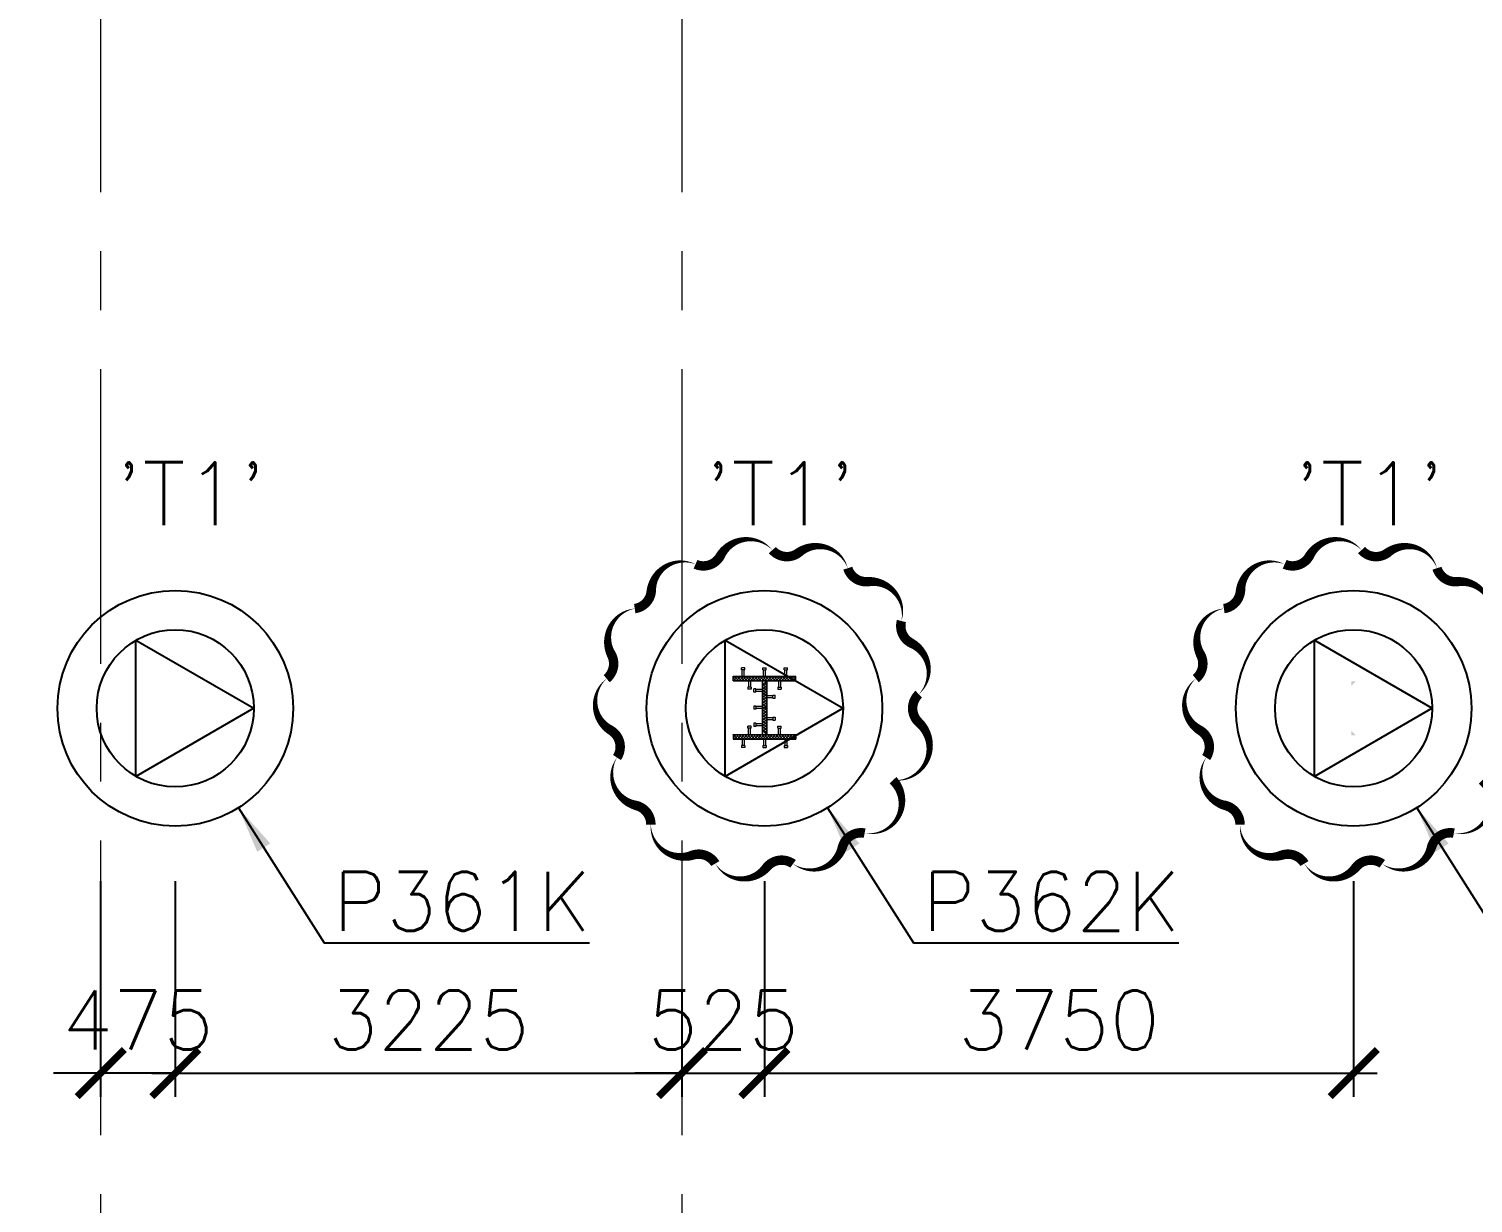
# Model space of a CAD drawing. Header units: millimetres. Extents: x -346728 to 1320345, y -537202 to -385966.
# Drawn here: x 157182 to 166374, y -499515 to -492045 of the extents above; entities that cross this region are included whole.
import ezdxf

# ---------------------------------------------------------------- set-up
doc = ezdxf.new("R2010")
doc.units = ezdxf.units.MM
doc.header["$LTSCALE"] = 100
doc.linetypes.add('X1326_GLB$0$CENTER', pattern=[2, 1.25, -0.25, 0.25, -0.25])
doc.layers.add('CL load', color=1, linetype='Continuous', plot=False)
for name, color, linetype in [('hach', 253, 'Continuous'), ('PILE MARK', 8, 'Continuous'), ('PL', 3, 'Continuous'), ('PLT', 6, 'Continuous')]:
    doc.layers.add(name, color=color, linetype=linetype)
for name, color, linetype, lineweight in [('KCMANH', 8, 'Continuous', 13), ('KINGPOST', 5, 'Continuous', 20), ('X1326_GLB$0$A-tim', 8, 'X1326_GLB$0$CENTER', 9)]:
    doc.layers.add(name, color=color, linetype=linetype, lineweight=lineweight)
doc.styles.add('simplex', font='simplex.shx')
doc.dimstyles.new('100', dxfattribs={"dimscale": 150, "dimtxt": 2.5, "dimasz": 2, "dimexe": 1, "dimexo": 1, "dimgap": 1, "dimtad": 1, "dimdec": 0, "dimzin": 0, "dimdsep": 46, "dimtxsty": 'simplex', "dimblk": 'ARCHTICK', "dimcen": 1, "dimdle": 1, "dimclrd": 256, "dimclre": 256, "dimclrt": 6, "dimadec": 0, "dimazin": 0, "dimtfac": 1, "dimtdec": 0, "dimtix": 1, "dimtmove": 2, "dimatfit": 3, "dimfxl": 1, "dimtolj": 1, "dimtzin": 0, "dimarcsym": 0})
pattern_1 = [(45, (188543.33, 11377564.439), (-8.980256121, 8.980256121), []), (135, (188543.33, 11377564.439), (-8.980256121, -8.980256121), [])]

# ---------------------------------------------------------------- blocks, each defined once
blk = doc.blocks.new('_ArchTick')
at = {"color": 0, "linetype": 'ByBlock', "const_width": 0.15}
blk.add_lwpolyline([(-0.5, -0.5), (0.5, 0.5)], dxfattribs=at)
blk = doc.blocks.new('*D506')
at = {"layer": 'CL load', "lineweight": -2, "transparency": 16777216}
for p, q in [((157638.6, -497467.1), (157638.6, -498837.8)), ((158113.7, -497467.1), (158113.7, -498837.8)), ((157638.6, -498687.8), (157338.6, -498687.8)), ((158113.7, -498687.8), (157638.6, -498687.8)), ((158113.7, -498687.8), (158413.7, -498687.8))]:
    blk.add_line(p, q, dxfattribs=at)
at = {"layer": 'DEFPOINTS', "color": 0, "transparency": 16777216}
for p in [(157638.6, -497317.1, 0), (158113.7, -497317.1, 0), (157638.6, -498687.8)]:
    blk.add_point(p, dxfattribs=at)
at = {"layer": 'CL load', "lineweight": -2, "transparency": 16777216, "xscale": 300, "yscale": 300, "zscale": 300}
blk.add_blockref('_ArchTick', (157638.6, -498687.8), dxfattribs=at)
at = {"layer": 'CL load', "lineweight": -2, "transparency": 16777216, "xscale": 300, "yscale": 300, "zscale": 300, "rotation": 180}
blk.add_blockref('_ArchTick', (158113.7, -498687.8), dxfattribs=at)
at = {"layer": 'CL load', "color": 6, "transparency": 16777216, "insert": (157876.2, -498350.3), "char_height": 375, "attachment_point": 5, "style": 'simplex'}
blk.add_mtext('\\A1;475', dxfattribs=at)
blk = doc.blocks.new('*D507')
at = {"layer": 'CL load', "lineweight": -2, "transparency": 16777216}
for p, q in [((158113.7, -497467.1), (158113.7, -498837.8)), ((161338.6, -498164.6), (161338.6, -498837.8)), ((157963.7, -498687.8), (161488.6, -498687.8))]:
    blk.add_line(p, q, dxfattribs=at)
at = {"layer": 'DEFPOINTS', "color": 0, "transparency": 16777216}
for p in [(158113.7, -497317.1, 0), (161338.6, -498014.6, 0), (161338.6, -498687.8)]:
    blk.add_point(p, dxfattribs=at)
at = {"layer": 'CL load', "lineweight": -2, "transparency": 16777216, "xscale": 300, "yscale": 300, "zscale": 300, "rotation": 180}
blk.add_blockref('_ArchTick', (158113.7, -498687.8), dxfattribs=at)
at = {"layer": 'CL load', "lineweight": -2, "transparency": 16777216, "xscale": 300, "yscale": 300, "zscale": 300}
blk.add_blockref('_ArchTick', (161338.6, -498687.8), dxfattribs=at)
at = {"layer": 'CL load', "color": 6, "transparency": 16777216, "insert": (159726.2, -498350.3), "char_height": 375, "attachment_point": 5, "style": 'simplex'}
blk.add_mtext('\\A1;3225', dxfattribs=at)
blk = doc.blocks.new('*D508')
at = {"layer": 'CL load', "lineweight": -2, "transparency": 16777216}
for p, q in [((161863.7, -497467.1), (161863.7, -498837.8)), ((161338.6, -498164.6), (161338.6, -498837.8)), ((161338.6, -498687.8), (161038.6, -498687.8)), ((161338.6, -498687.8), (161863.7, -498687.8)), ((161863.7, -498687.8), (162163.7, -498687.8))]:
    blk.add_line(p, q, dxfattribs=at)
at = {"layer": 'DEFPOINTS', "color": 0, "transparency": 16777216}
for p in [(161863.7, -497317.1), (161338.6, -498014.6, 0), (161863.7, -498687.8)]:
    blk.add_point(p, dxfattribs=at)
at = {"layer": 'CL load', "lineweight": -2, "transparency": 16777216, "xscale": 300, "yscale": 300, "zscale": 300}
blk.add_blockref('_ArchTick', (161338.6, -498687.8), dxfattribs=at)
at = {"layer": 'CL load', "lineweight": -2, "transparency": 16777216, "xscale": 300, "yscale": 300, "zscale": 300, "rotation": 180}
blk.add_blockref('_ArchTick', (161863.7, -498687.8), dxfattribs=at)
at = {"layer": 'CL load', "color": 6, "transparency": 16777216, "insert": (161601.2, -498350.3), "char_height": 375, "attachment_point": 5, "style": 'simplex'}
blk.add_mtext('\\A1;525', dxfattribs=at)
blk = doc.blocks.new('*D509')
at = {"layer": 'CL load', "lineweight": -2, "transparency": 16777216}
for p, q in [((161863.7, -497467.1), (161863.7, -498837.8)), ((165613.7, -497467.1), (165613.7, -498837.8)), ((161713.7, -498687.8), (165763.7, -498687.8))]:
    blk.add_line(p, q, dxfattribs=at)
at = {"layer": 'DEFPOINTS', "color": 0, "transparency": 16777216}
for p in [(161863.7, -497317.1), (165613.7, -497317.1), (165613.7, -498687.8)]:
    blk.add_point(p, dxfattribs=at)
at = {"layer": 'CL load', "lineweight": -2, "transparency": 16777216, "xscale": 300, "yscale": 300, "zscale": 300, "rotation": 180}
blk.add_blockref('_ArchTick', (161863.7, -498687.8), dxfattribs=at)
at = {"layer": 'CL load', "lineweight": -2, "transparency": 16777216, "xscale": 300, "yscale": 300, "zscale": 300}
blk.add_blockref('_ArchTick', (165613.7, -498687.8), dxfattribs=at)
at = {"layer": 'CL load', "color": 6, "transparency": 16777216, "insert": (163738.7, -498350.3), "char_height": 375, "attachment_point": 5, "style": 'simplex'}
blk.add_mtext('\\A1;3750', dxfattribs=at)
blk = doc.blocks.new('LVL-KHUNGTEN')
blk.add_lwpolyline([(61072.9, 41092.8), (119123.5, 41092.8), (119123.5, 61.9), (61072.9, 61.9)], close=True)
blk = doc.blocks.new('KP50')
at = {"ltscale": 0.1}
h = blk.add_hatch(color=6, dxfattribs=at)
h.dxf.hatch_style = 1
h.paths.add_polyline_path([(14.4, 171.2), (-14.4, 171.2), (-14.4, 142.4)])
h.paths.add_polyline_path([(-14.4, -142.4), (-14.4, -171.2), (14.4, -171.2)])
at = {"layer": 'KCMANH', "linetype": 'ByBlock'}
h = blk.add_hatch(dxfattribs=at)
h.set_pattern_fill('ANSI37', color=6, scale=4, style=0)
h.set_pattern_definition(pattern_1)
h.paths.add_polyline_path([(-200, 200), (-200, 171.2), (200, 171.2), (200, 200)])
h = blk.add_hatch(dxfattribs=at)
h.set_pattern_fill('ANSI37', color=6, scale=4, style=0)
h.set_pattern_definition([(45, (188728.93, 11377564.439), (-8.980256121, 8.980256121), []), (135, (188728.93, 11377564.439), (-8.980256121, -8.980256121), [])])
h.paths.add_polyline_path([(14.4, 171.2), (-14.4, 142.4), (-14.4, -142.4), (14.4, -171.2)])
h = blk.add_hatch(dxfattribs=at)
h.set_pattern_fill('ANSI37', color=6, scale=4, style=0)
h.set_pattern_definition(pattern_1)
h.paths.add_polyline_path([(-200, -171.2), (-200, -200), (200, -200), (200, -171.2)])
for p, q in [((-125.2, 252.8), (-146, 252.8)), ((-146, 240), (-146, 252.8)), ((-125.2, 240), (-146, 240)), ((-142, 200), (-142, 240)), ((-129.2, 200), (-129.2, 240)), ((-125.2, 240), (-125.2, 252.8)), ((-10.4, 252.8), (10.4, 252.8)), ((-10.4, 240), (-10.4, 252.8)), ((-10.4, 240), (10.4, 240)), ((-6.4, 200), (-6.4, 240)), ((6.4, 200), (6.4, 240)), ((10.4, 240), (10.4, 252.8)), ((125.2, 252.8), (146, 252.8)), ((125.2, 240), (125.2, 252.8)), ((125.2, 240), (146, 240)), ((129.2, 200), (129.2, 240)), ((142, 200), (142, 240)), ((146, 240), (146, 252.8)), ((-85.2, 131.2), (-106, 131.2)), ((-106, 131.2), (-106, 118.4)), ((-85.2, 118.4), (-106, 118.4)), ((-102, 171.2), (-102, 131.2)), ((-89.2, 171.2), (-89.2, 131.2)), ((-85.2, 131.2), (-85.2, 118.4)), ((-67.2, 99.6), (-67.2, 120.4)), ((-54.4, 120.4), (-67.2, 120.4)), ((-54.4, 99.6), (-67.2, 99.6)), ((-54.4, 99.6), (-54.4, 120.4)), ((-14.4, 116.4), (-54.4, 116.4)), ((-14.4, 103.6), (-54.4, 103.6)), ((85.2, 131.2), (106, 131.2)), ((85.2, 131.2), (85.2, 118.4)), ((85.2, 118.4), (106, 118.4)), ((89.2, 171.2), (89.2, 131.2)), ((102, 171.2), (102, 131.2)), ((106, 131.2), (106, 118.4)), ((-67.2, 10.4), (-67.2, -10.4)), ((-54.4, 10.4), (-67.2, 10.4)), ((-54.4, 10.4), (-54.4, -10.4)), ((-14.4, 6.4), (-54.4, 6.4)), ((14.4, 76.4), (54.4, 76.4)), ((14.4, 63.6), (54.4, 63.6)), ((54.4, 59.6), (54.4, 80.4)), ((54.4, 80.4), (67.2, 80.4)), ((54.4, 59.6), (67.2, 59.6)), ((67.2, 59.6), (67.2, 80.4)), ((-54.4, -10.4), (-67.2, -10.4)), ((-14.4, -6.4), (-54.4, -6.4)), ((14.4, -63.6), (54.4, -63.6)), ((14.4, -76.4), (54.4, -76.4)), ((54.4, -59.6), (54.4, -80.4)), ((54.4, -59.6), (67.2, -59.6)), ((54.4, -80.4), (67.2, -80.4)), ((67.2, -59.6), (67.2, -80.4)), ((-85.2, -118.4), (-106, -118.4)), ((-106, -131.2), (-106, -118.4)), ((-85.2, -131.2), (-106, -131.2)), ((-102, -171.2), (-102, -131.2)), ((-89.2, -171.2), (-89.2, -131.2)), ((-85.2, -131.2), (-85.2, -118.4)), ((-67.2, -99.6), (-67.2, -120.4)), ((-54.4, -99.6), (-67.2, -99.6)), ((-54.4, -120.4), (-67.2, -120.4)), ((-54.4, -99.6), (-54.4, -120.4)), ((-14.4, -103.6), (-54.4, -103.6)), ((-14.4, -116.4), (-54.4, -116.4)), ((85.2, -118.4), (106, -118.4)), ((85.2, -131.2), (85.2, -118.4)), ((85.2, -131.2), (106, -131.2)), ((89.2, -171.2), (89.2, -131.2)), ((102, -171.2), (102, -131.2)), ((106, -131.2), (106, -118.4)), ((-125.2, -240), (-146, -240)), ((-146, -240), (-146, -252.8)), ((-125.2, -252.8), (-146, -252.8)), ((-142, -200), (-142, -240)), ((-129.2, -200), (-129.2, -240)), ((-125.2, -240), (-125.2, -252.8)), ((-10.4, -240), (10.4, -240)), ((-10.4, -240), (-10.4, -252.8)), ((-10.4, -252.8), (10.4, -252.8)), ((-6.4, -200), (-6.4, -240)), ((6.4, -200), (6.4, -240)), ((10.4, -240), (10.4, -252.8)), ((125.2, -240), (146, -240)), ((125.2, -240), (125.2, -252.8)), ((125.2, -252.8), (146, -252.8)), ((129.2, -200), (129.2, -240)), ((142, -200), (142, -240)), ((146, -240), (146, -252.8))]:
    blk.add_line(p, q, dxfattribs=at)
at = {"layer": 'KINGPOST', "color": 6, "linetype": 'ByBlock'}
for p, q in [((-200, 200), (200, 200)), ((-200, 171.2), (-200, 200)), ((200, 171.2), (200, 200)), ((-200, 171.2), (200, 171.2)), ((-14.4, 171.2), (-14.4, -171.2)), ((-14.4, 142.4), (14.4, 171.2)), ((14.4, 171.2), (14.4, -171.2)), ((-200, -171.2), (200, -171.2)), ((-200, -171.2), (-200, -200)), ((-14.4, -142.4), (14.4, -171.2)), ((200, -171.2), (200, -200)), ((-200, -200), (200, -200))]:
    blk.add_line(p, q, dxfattribs=at)
blk.add_lwpolyline([(-14.4, 0), (14.4, 0)], dxfattribs=at)
blk = doc.blocks.new('B1 Kingpost Layout Plan1')
at = {"layer": 'KCMANH', "linetype": 'ByBlock'}
blk.add_blockref('KP50', (11500, -81596.9, 0), dxfattribs=at)

msp = doc.modelspace()

# ---------------------------------------------------------------- hatches: boundary and pattern name
at = {"ltscale": 0.1}
h = msp.add_hatch(color=6, dxfattribs=at)
h.dxf.hatch_style = 1
h.paths.add_polyline_path([(161878.1, -496195.9), (161849.3, -496195.9), (161849.3, -496224.7)])
h.paths.add_polyline_path([(161849.3, -496509.5), (161849.3, -496538.3), (161878.1, -496538.3)])
h = msp.add_hatch(color=6, dxfattribs=at)
h.dxf.hatch_style = 1
h.paths.add_polyline_path([(165628.1, -496195.9), (165599.3, -496195.9), (165599.3, -496224.7)])
h.paths.add_polyline_path([(165599.3, -496509.5), (165599.3, -496538.3), (165628.1, -496538.3)])
at = {"layer": 'hach'}
h = msp.add_hatch(dxfattribs=at)
h.set_pattern_fill('ANSI31', color=256, scale=70)
h.set_pattern_definition([(45, (121918.56, -508591.22), (-157.15448, 157.15448), [])])
h.paths.add_polyline_path([(142200.7, -410142.2), (128621.2, -428107.5), (155914.1, -501359), (162214.1, -503970.9), (238136.4, -469396.6), (242695.2, -462329.4), (242687.2, -415142.7), (237685.1, -410142.2)])
h.paths.add_polyline_path([(142797.9, -411342.2), (129975.7, -428305.7), (156856.2, -500450.6), (162191.6, -502662.6), (237318.8, -468450.4), (241495.1, -461976.1), (241487, -415639.4), (237188.2, -411342.2)], flags=16)
h = msp.add_hatch(dxfattribs=at)
h.set_pattern_fill('AR-CONC', color=256, scale=4)
h.set_pattern_definition([(50, (121918.56, -508591.2), (728.7387, -63.7563), [76.2, -838.2]), (355, (121918.56, -508591.2), (-140.9737, 764.2274), [60.96, -670.5623]), (100.45144, (121979.3, -508596.54), (587.765, 700.471), [64.76, -712.361]), (46.1842, (121918.6, -508388), (1084.316, -168.1693), [114.3, -1257.3]), (96.63556, (122008.9, -508402), (949.6165, 989.7045), [97.14, -1068.5424]), (351.18415, (121918.6, -508388), (949.6165, 989.7045), [91.44, -1005.839]), (21, (122020.16, -508438.8), (606.4576, -409.0608), [76.2, -838.2]), (326, (122020.16, -508438.8), (247.208, 736.752), [60.96, -670.56]), (71.45144, (122070.7, -508472.9), (853.6657, 327.691), [64.76, -712.3598]), (37.5, (121918.56, -508591.22), (12.3544, 338.22016), [0, -662.432, 0, -680.72, 0, -673.1]), (7.5, (121918.56, -508591.22), (267.27865, 400.7223), [0, -388.112, 0, -647.192, 0, -256.54]), (327.5, (121692, -508591.22), (542.3624, -22.91498), [0, -254, 0, -792.48, 0, -1051.56]), (317.5, (121590.4, -508591.2), (592.5167, 101.706), [0, -330.2, 0, -526.288, 0, -746.76])])
h.paths.add_polyline_path([(142200.7, -410142.2), (128621.2, -428107.5), (155914.1, -501359), (162214.1, -503970.9), (238136.4, -469396.6), (242695.2, -462329.4), (242687.2, -415142.7), (237685.1, -410142.2)])
h.paths.add_polyline_path([(142797.9, -411342.2), (129975.7, -428305.7), (156856.2, -500450.6), (162191.6, -502662.6), (237318.8, -468450.4), (241495.1, -461976.1), (241487, -415639.4), (237188.2, -411342.2)], flags=16)

# ---------------------------------------------------------------- linework, layer by layer
at = {"color": 6, "elevation": -2718.3}
msp.add_lwpolyline([(162845.8, -496277.3, 0, 60, 0.520567), (162799.1, -495952.8, 60, 60, -0.353453), (162735.5, -495811.7, 0, 60, 0.520567), (162523.1, -495561.4, 60, 60, -0.353492), (162394.2, -495475.7, 0, 60, 0.520567), (162081.4, -495376.8, 60, 60, -0.39449), (161914, -495360.4, 0, 60, 0.520567), (161583.1, -495397.1, 60, 60, -0.390715), (161424.9, -495450.5, 0, 60, 0.520567), (161143.6, -495619.4, 60, 60, -0.353493), (161038.1, -495732.7, 0, 60, 0.520567), (160889.6, -496025.4, 60, 60, -0.357135), (160859.2, -496178.5, 0, 60, 0.520567), (160884.9, -496506.2, 60, 60, -0.428971), (160925.2, -496680.1, 0, 60, 0.520567), (161046, -496984.9, 60, 60, -0.353458), (161140.6, -497107.4, 0, 60, 0.520567), (161405.3, -497301.5, 60, 60, -0.353489), (161550.6, -497354.9, 0, 60, 0.520567), (161877.8, -497378.5, 60, 60, -0.398275), (162045.8, -497356.5, 0, 60, 0.520567), (162360.4, -497248.1, 60, 60, -0.38695), (162501.5, -497161, 0, 60, 0.731435), (162682.1, -496824.7, 0, 60, 0.720683), (162846.7, -496457.7, 60, 60, -0.435898)], format="xyseb", close=True, dxfattribs=at)
msp.add_lwpolyline([(166485.5, -495811.7, 0, 60, 0.520567), (166273.1, -495561.4, 60, 60, -0.353492), (166144.2, -495475.7, 0, 60, 0.520567), (165831.4, -495376.8, 60, 60, -0.39449), (165664, -495360.4, 0, 60, 0.520567), (165333.1, -495397.1, 60, 60, -0.390715), (165174.9, -495450.5, 0, 60, 0.520567), (164893.6, -495619.4, 60, 60, -0.353493), (164788.1, -495732.7, 0, 60, 0.520567), (164639.6, -496025.4, 60, 60, -0.357135), (164609.2, -496178.5, 0, 60, 0.520567), (164634.9, -496506.2, 60, 60, -0.428971), (164675.2, -496680.1, 0, 60, 0.520567), (164796, -496984.9, 60, 60, -0.353458), (164890.6, -497107.4, 0, 60, 0.520567), (165155.3, -497301.5, 60, 60, -0.353489), (165300.6, -497354.9, 0, 60, 0.520567), (165627.8, -497378.5, 60, 60, -0.398275), (165795.8, -497356.5, 0, 60, 0.520567), (166110.4, -497248.1, 60, 60, -0.38695), (166251.5, -497161, 0, 60, 0.731435), (166432.1, -496824.7, 0, 60, 0.720683)], format="xyseb", dxfattribs=at)
at = {"layer": 'PL', "elevation": -1404.9}
for points in [[(157863.7, -496800.1), (157863.7, -495934.1), (158613.7, -496367.1)], [(157863.7, -496800.1), (157863.7, -495934.1), (158613.7, -496367.1)], [(161613.7, -496800.1), (161613.7, -495934.1), (162363.7, -496367.1)], [(161613.7, -496800.1), (161613.7, -495934.1), (162363.7, -496367.1)], [(165363.7, -496800.1), (165363.7, -495934.1), (166113.7, -496367.1)], [(165363.7, -496800.1), (165363.7, -495934.1), (166113.7, -496367.1)]]:
    msp.add_lwpolyline(points, close=True, dxfattribs=at)
at = {"layer": 'PL'}
for centre, radius in [((158113.7, -496367.1, -1404.9), 750), ((158113.7, -496367.1, -1404.9), 750), ((161863.7, -496367.1, -1404.9), 750), ((161863.7, -496367.1, -1404.9), 750), ((165613.7, -496367.1, -1404.9), 750), ((165613.7, -496367.1, -1404.9), 750), ((158113.7, -496367.1, -1404.9), 500), ((158113.7, -496367.1, -1404.9), 500), ((161863.7, -496367.1, -1404.9), 500), ((161863.7, -496367.1, -1404.9), 500), ((165613.7, -496367.1, -1404.9), 500), ((165613.7, -496367.1, -1404.9), 500)]:
    msp.add_circle(centre, radius, dxfattribs=at)
at = {"layer": 'X1326_GLB$0$A-tim', "ltscale": 15}
for p, q in [((157638.6, -398208.6, -1404.9), (157638.6, -512162.7, -1404.9)), ((161338.6, -398208.6, -1404.9), (161338.6, -512162.7, -1404.9))]:
    msp.add_line(p, q, dxfattribs=at)

# ---------------------------------------------------------------- block references
at = {"extrusion": (0.00597, -2.28885e-18, 0.999982), "xscale": 3.385207865094198, "yscale": 3.385207865094198, "zscale": 3.385207865094198}
msp.add_blockref('LVL-KHUNGTEN', (-107243.5, -525073.6, -287.1), dxfattribs=at)
msp.add_blockref('B1 Kingpost Layout Plan1', (150363.7, -414766, -1404.9))

# ---------------------------------------------------------------- texts
at = {"layer": 'PILE MARK', "color": 4, "style": 'simplex'}
for s, p in [('P361K', (159118.9, -497781.7, -1404.9)), ('P362K', (162868.9, -497781.7, -1404.9))]:
    msp.add_text(s, height=375, dxfattribs=at).set_placement(p)
at = {"layer": 'PLT', "style": 'simplex'}
for p in [(157733.2, -495201.4, -1404.9), (161483.2, -495201.4, -1404.9), (165233.2, -495201.4, -1404.9)]:
    msp.add_text("'T1'", height=400, dxfattribs=at).set_placement(p)

# ---------------------------------------------------------------- dimensions: what is measured, and where the dimension line sits
at = {"layer": 'CL load'}
for base, p1, p2, picture, middle in [((157638.6, -498687.8, -1404.9), (158113.7, -497317.1, -1404.9), (157638.6, -497317.1, -1404.9), '*D506', (157876.2, -498350.3, -1404.9)), ((161338.6, -498687.8, -1404.9), (158113.7, -497317.1, -1404.9), (161338.6, -498014.6, -1404.9), '*D507', (159726.2, -498350.3, -1404.9)), ((161863.7, -498687.8, -1404.9), (161338.6, -498014.6, -1404.9), (161863.7, -497317.1, -1404.9), '*D508', (161601.2, -498350.3, -1404.9)), ((165613.7, -498687.8, -1404.9), (161863.7, -497317.1, -1404.9), (165613.7, -497317.1, -1404.9), '*D509', (163738.7, -498350.3, -1404.9))]:
    dim = msp.add_linear_dim(base=base, p1=p1, p2=p2, dimstyle='100', dxfattribs=at)
    dim.commit()
    dim.dimension.update_dxf_attribs({"geometry": picture, "text_midpoint": middle})

# ---------------------------------------------------------------- leaders
at = {"layer": 'PILE MARK'}
for points in [[(158515.9, -497000.2, -1404.9), (159061.5, -497859.3, -1404.9), (160750.3, -497859.3, -1404.9)], [(162265.9, -497000.2, -1404.9), (162811.5, -497859.3, -1404.9), (164500.3, -497859.3, -1404.9)], [(166015.9, -497000.2, -1404.9), (166561.5, -497859.3, -1404.9), (168250.3, -497859.3, -1404.9)]]:
    msp.add_leader(points, dimstyle='100', override={"dimgap": 1, "dimtad": 0}, dxfattribs=at)

doc.saveas('drawing.dxf')
